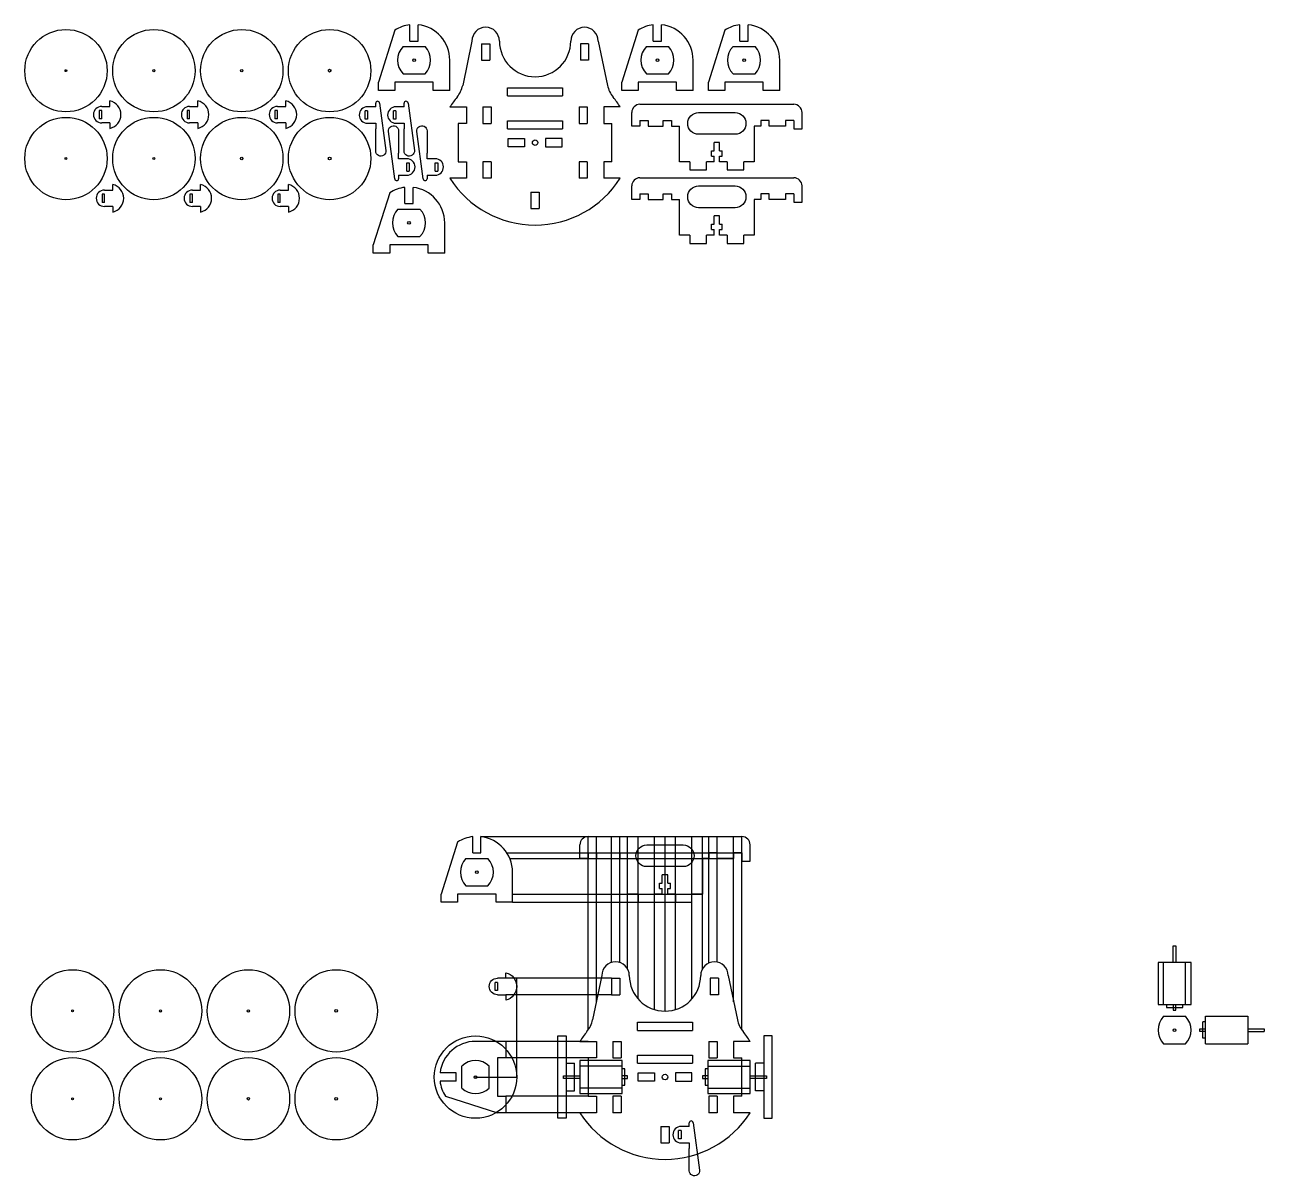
# Model space of a CAD drawing. Header units: millimetres. Extents: x 23 to 474, y 17 to 436.
import ezdxf

# ---------------------------------------------------------------- set-up
doc = ezdxf.new("R2010")
doc.units = ezdxf.units.MM
doc.layers.get('Defpoints').update_dxf_attribs({"color": 5})

# ---------------------------------------------------------------- blocks, each defined once
blk = doc.blocks.new('Motor Front')
for p, q in [((4.55, 12.09), (12.55, 12.09)), ((4.55, 2.09), (12.55, 2.09))]:
    blk.add_line(p, q)
blk.add_circle((8.55, 7.09), 0.5)
for centre, start, end in [((9.8, 7.09), 136.3972, 223.6028), ((7.3, 7.09), 316.3972, 43.6028)]:
    blk.add_arc(centre, 7.25, start, end)
blk = doc.blocks.new('Motor Side')
for p, q in [((18.79, 4.09), (18.79, 10.09)), ((19.79, 10.09), (18.79, 10.09)), ((19.79, 2.09), (19.79, 12.09)), ((19.79, 12.09), (35.19, 12.09)), ((35.19, 12.09), (35.19, 2.09)), ((17.79, 6.59), (17.79, 7.59)), ((17.79, 7.59), (19.79, 7.59)), ((19.79, 6.59), (17.79, 6.59)), ((35.19, 7.59), (41.19, 7.59)), ((35.19, 6.59), (41.19, 6.59)), ((41.19, 7.59), (41.19, 6.59)), ((19.79, 4.09), (18.79, 4.09)), ((19.79, 2.09), (35.19, 2.09))]:
    blk.add_line(p, q)
blk = doc.blocks.new('Motor Top')
for p, q in [((8.05, 31.74), (8.05, 37.74)), ((8.05, 37.74), (9.05, 37.74)), ((9.05, 37.74), (9.05, 31.74)), ((14.55, 31.74), (2.55, 31.74)), ((2.55, 31.74), (2.55, 16.34)), ((14.55, 16.34), (14.55, 31.74)), ((2.55, 16.34), (14.55, 16.34)), ((5.55, 16.34), (5.55, 15.34)), ((5.55, 15.34), (11.55, 15.34)), ((8.05, 16.34), (8.05, 14.34)), ((8.05, 14.34), (9.05, 14.34)), ((9.05, 14.34), (9.05, 16.34)), ((11.55, 15.34), (11.55, 16.34))]:
    blk.add_line(p, q)
at = {"layer": 'Defpoints'}
for p, q in [((4.55, 16.34), (4.55, 31.74)), ((12.55, 16.34), (12.55, 31.74))]:
    blk.add_line(p, q, dxfattribs=at)
blk = doc.blocks.new('Wheel')
for p, q in [((135.33, 136.6), (135.33, 106.6)), ((138.33, 136.6), (135.33, 136.6)), ((138.33, 106.6), (138.33, 136.6)), ((132.33, 116.6), (132.33, 126.6)), ((135.33, 126.6), (132.33, 126.6)), ((135.33, 116.6), (132.33, 116.6)), ((135.33, 106.6), (138.33, 106.6))]:
    blk.add_line(p, q)
blk = doc.blocks.new('Baseplate')
for p, q in [((76.33, 158.6), (72.97, 142.46)), ((122.33, 158.6), (125.69, 142.46)), ((79.83, 157.6), (79.83, 151.6)), ((79.83, 157.6), (82.83, 157.6)), ((82.83, 157.6), (82.83, 151.6)), ((118.83, 157.6), (115.83, 157.6)), ((115.83, 157.6), (115.83, 151.6)), ((118.83, 157.6), (118.83, 151.6)), ((79.83, 151.6), (82.83, 151.6)), ((118.83, 151.6), (115.83, 151.6)), ((89.33, 141.6), (109.33, 141.6)), ((89.33, 138.6), (89.33, 141.6)), ((109.33, 141.6), (109.33, 138.6)), ((89.33, 138.6), (109.33, 138.6)), ((68.33, 134.6), (74.33, 134.6)), ((74.33, 134.6), (74.33, 128.6)), ((80.33, 134.6), (80.33, 128.6)), ((80.33, 134.6), (83.33, 134.6)), ((83.33, 134.6), (83.33, 128.6)), ((115.33, 134.6), (115.33, 128.6)), ((115.33, 134.6), (118.33, 134.6)), ((118.33, 134.6), (118.33, 128.6)), ((130.33, 134.6), (124.33, 134.6)), ((124.33, 134.6), (124.33, 128.6)), ((71.33, 128.6), (71.33, 114.6)), ((74.33, 128.6), (71.33, 128.6)), ((80.33, 128.6), (83.33, 128.6)), ((89.33, 126.6), (89.33, 129.6)), ((89.33, 129.6), (109.33, 129.6)), ((89.33, 126.6), (109.33, 126.6)), ((109.33, 129.6), (109.33, 126.6)), ((115.33, 128.6), (118.33, 128.6)), ((124.33, 128.6), (127.33, 128.6)), ((127.33, 114.6), (127.33, 128.6)), ((89.53, 123.1), (95.53, 123.1)), ((89.53, 120.1), (89.53, 123.1)), ((95.53, 123.1), (95.53, 120.1)), ((109.13, 123.1), (103.13, 123.1)), ((103.13, 123.1), (103.13, 120.1)), ((109.13, 120.1), (109.13, 123.1)), ((95.53, 120.1), (89.53, 120.1)), ((103.13, 120.1), (109.13, 120.1)), ((71.33, 114.6), (74.33, 114.6)), ((74.33, 114.6), (74.33, 108.6)), ((83.33, 114.6), (80.33, 114.6)), ((80.33, 114.6), (80.33, 108.6)), ((83.33, 114.6), (83.33, 108.6)), ((118.33, 114.6), (115.33, 114.6)), ((115.33, 114.6), (115.33, 108.6)), ((118.33, 114.6), (118.33, 108.6)), ((127.33, 114.6), (124.33, 114.6)), ((124.33, 114.6), (124.33, 108.6)), ((74.33, 108.6), (68.33, 108.6)), ((83.33, 108.6), (80.33, 108.6)), ((118.33, 108.6), (115.33, 108.6)), ((130.33, 108.6), (124.33, 108.6)), ((97.83, 103.6), (100.83, 103.6)), ((97.83, 103.6), (97.83, 97.6)), ((100.83, 103.6), (100.83, 97.6)), ((97.83, 97.6), (100.83, 97.6))]:
    blk.add_line(p, q)
blk.add_circle((99.33, 121.6), 1)
for centre, radius, start, end in [((81.33, 158.6), 5, 0, 180), ((117.33, 158.6), 5, 0, 180), ((99.33, 158.6), 13, 180, 0), ((63.18, 144.5), 10, 320.6304, 348.2317), ((135.48, 144.5), 10, 191.7683, 219.3696), ((99.33, 114.83), 36.76, 140.6304, 147.4796), ((99.33, 114.83), 36.76, 32.5204, 39.3696), ((99.33, 128.36), 36.76, 212.5204, 327.4796)]:
    blk.add_arc(centre, radius, start, end)
blk = doc.blocks.new('Motor Mount Plate')
for p, q in [((41.33, 134.6), (30.33, 134.6)), ((41.33, 134.6), (41.33, 128.6)), ((41.33, 128.6), (38.33, 128.6)), ((38.33, 128.6), (38.33, 114.6)), ((23.33, 123.1), (17.42, 123.1)), ((23.33, 120.1), (23.33, 123.1)), ((23.33, 120.1), (17.42, 120.1)), ((19.37, 114.6), (38.33, 108.6)), ((38.33, 114.6), (41.33, 114.6)), ((41.33, 114.6), (41.33, 108.6)), ((41.33, 108.6), (38.33, 108.6))]:
    blk.add_line(p, q)
for start, end in [(90, 173.3742), (186.6258, 212.579)]:
    blk.add_arc((30.33, 121.6), 13, start, end)
at = {"rotation": 90}
blk.add_blockref('Motor Front', (37.42, 113.05), dxfattribs=at)
blk = doc.blocks.new('Nut Relief 2mm')
for p, q in [((135.33, 253.09), (135.33, 251.09)), ((138.33, 253.09), (135.33, 253.09)), ((140.33, 254.04), (138.33, 254.04)), ((138.33, 253.09), (138.33, 254.04)), ((140.33, 253.09), (140.33, 254.04)), ((142.33, 253.09), (140.33, 253.09)), ((138.33, 251.09), (135.33, 251.09)), ((138.33, 250.14), (138.33, 251.09)), ((140.33, 250.14), (138.33, 250.14)), ((142.33, 251.09), (140.33, 251.09)), ((140.33, 250.14), (140.33, 251.09))]:
    blk.add_line(p, q)
blk = doc.blocks.new('Motor Mount Support')
for p, q in [((71.33, 209.17), (127.33, 209.17)), ((68.33, 201.26), (68.33, 206.17)), ((71.33, 203.26), (74.33, 203.26)), ((71.33, 203.26), (71.33, 201.26)), ((74.33, 203.26), (74.33, 201.26)), ((79.83, 201.26), (79.83, 203.26)), ((79.83, 203.26), (82.83, 203.26)), ((82.83, 203.26), (82.83, 201.26)), ((92.69, 206.17), (105.97, 206.17)), ((118.33, 203.26), (115.33, 203.26)), ((115.33, 203.26), (115.33, 201.26)), ((118.33, 201.26), (118.33, 203.26)), ((127.33, 203.26), (124.33, 203.26)), ((124.33, 203.26), (124.33, 201.26)), ((127.33, 203.26), (127.33, 200.26)), ((130.33, 200.26), (130.33, 206.17)), ((71.33, 201.26), (68.33, 201.26)), ((74.33, 201.26), (79.83, 201.26)), ((82.83, 201.26), (85.73, 201.26)), ((85.73, 188.26), (85.73, 201.26)), ((115.33, 201.26), (112.93, 201.26)), ((112.93, 201.26), (112.93, 188.26)), ((124.33, 201.26), (118.33, 201.26)), ((127.33, 200.26), (130.33, 200.26)), ((105.97, 198.26), (92.69, 198.26)), ((89.53, 188.26), (85.73, 188.26)), ((89.53, 188.26), (89.53, 185.26)), ((89.53, 185.26), (95.53, 185.26)), ((95.53, 185.26), (95.53, 188.26)), ((98.33, 188.26), (95.53, 188.26)), ((103.13, 188.26), (100.33, 188.26)), ((103.13, 188.26), (103.13, 185.26)), ((103.13, 185.26), (109.13, 185.26)), ((109.13, 185.26), (109.13, 188.26)), ((112.93, 188.26), (109.13, 188.26))]:
    blk.add_line(p, q)
for centre, start, end in [((71.33, 206.17), 90, 180), ((127.33, 206.17), 0, 90)]:
    blk.add_arc(centre, 3, start, end)
at = {"extrusion": (0, 0, -1)}
for centre, start, end in [((-92.69, 202.21), 270, 90), ((-105.97, 202.21), 90, 270)]:
    blk.add_arc(centre, 3.96, start, end, dxfattribs=at)
at = {"rotation": 270}
blk.add_blockref('Nut Relief 2mm', (-152.76, 330.59), dxfattribs=at)
blk = doc.blocks.new('Skid')
for p, q in [((38.33, 157.6), (38.33, 159.6)), ((38.33, 157.6), (41.33, 157.6)), ((41.33, 156.1), (41.33, 153.1)), ((41.33, 156.1), (42.23, 156.1)), ((42.23, 153.1), (42.23, 156.1)), ((41.33, 151.6), (38.33, 151.6)), ((38.33, 151.6), (38.33, 149.6)), ((41.33, 153.1), (42.23, 153.1))]:
    blk.add_line(p, q)
for centre, radius, start, end in [((39.45, 154.6), 5.13, 102.6804, 257.3196), ((41.33, 154.6), 3, 270, 90)]:
    blk.add_arc(centre, radius, start, end)
blk = doc.blocks.new('Extended Skid')
for p, q in [((108.18, 103.6), (108.18, 104.89)), ((109.6, 104.98), (111.9, 87.71)), ((104.28, 99.1), (104.28, 102.1)), ((105.18, 102.1), (104.28, 102.1)), ((108.18, 103.6), (105.18, 103.6)), ((105.18, 102.1), (105.18, 99.1)), ((105.18, 99.1), (104.28, 99.1)), ((105.18, 97.6), (108.18, 97.6)), ((108.18, 97.6), (108.18, 95.6)), ((108.18, 87.47), (108.18, 95.6))]:
    blk.add_line(p, q)
for centre, radius, start, end in [((108.89, 104.89), 0.711, 7.5946, 180), ((105.18, 100.6), 3, 90, 270)]:
    blk.add_arc(centre, radius, start, end)
at = {"extrusion": (0, 0, -1)}
blk.add_arc((-110.05, 87.47), 1.87, 172.4054, 0, dxfattribs=at)

msp = doc.modelspace()

# ---------------------------------------------------------------- linework, layer by layer
for centre, radius in [((37.76, 419.36), 15), ((69.76, 419.36), 15), ((101.76, 419.36), 15), ((133.76, 419.36), 15), ((37.76, 419.36), 0.35), ((69.76, 419.36), 0.4), ((101.76, 419.36), 0.45), ((133.76, 419.36), 0.5), ((37.76, 387.36), 15), ((69.76, 387.36), 15), ((101.76, 387.36), 15), ((133.76, 387.36), 15), ((37.76, 387.36), 0.35), ((69.76, 387.36), 0.4), ((101.76, 387.36), 0.45), ((133.76, 387.36), 0.5), ((40.18, 76.91), 15), ((72.18, 76.91), 15), ((104.18, 76.91), 15), ((136.18, 76.91), 15), ((40.18, 76.91), 0.35), ((72.18, 76.91), 0.4), ((104.18, 76.91), 0.45), ((136.18, 76.91), 0.5), ((40.18, 44.91), 15), ((72.18, 44.91), 15), ((104.18, 44.91), 15), ((136.18, 44.91), 15), ((40.18, 44.91), 0.35), ((72.18, 44.91), 0.4), ((104.18, 44.91), 0.45), ((136.18, 44.91), 0.5)]:
    msp.add_circle(centre, radius)
at = {"layer": 'Defpoints'}
for p, q in [((188.87, 140.39), (283.87, 140.39)), ((227.87, 69.92), (227.87, 140.39)), ((230.87, 80.22), (230.87, 140.39)), ((236.37, 94.59), (236.37, 140.39)), ((239.37, 94.59), (239.37, 140.39)), ((242.27, 92.19), (242.27, 140.39)), ((246.07, 81.27), (246.07, 140.39)), ((252.07, 77.38), (252.07, 140.39)), ((255.87, 76.82), (255.87, 140.39)), ((259.67, 77.38), (259.67, 140.39)), ((265.67, 81.27), (265.67, 140.39)), ((269.47, 92.19), (269.47, 140.39)), ((271.87, 94.4), (271.87, 140.39)), ((274.87, 94.72), (274.87, 140.39)), ((280.87, 80.22), (280.87, 140.39)), ((283.87, 69.92), (283.87, 140.39)), ((198.32, 134.47), (283.87, 134.47)), ((199.37, 132.47), (280.87, 132.47)), ((200.37, 119.47), (269.47, 119.47)), ((200.37, 116.47), (265.67, 116.47)), ((236.37, 88.82), (197.87, 88.82)), ((201.87, 52.82), (201.87, 88.82)), ((236.37, 82.82), (197.87, 82.82)), ((227.87, 65.82), (197.87, 65.82)), ((227.87, 59.82), (197.87, 59.82)), ((186.87, 52.82), (201.87, 52.82)), ((227.87, 45.82), (197.87, 45.82)), ((227.87, 39.82), (197.87, 39.82))]:
    msp.add_line(p, q, dxfattribs=at)
msp.add_circle((186.87, 52.82), 15, dxfattribs=at)

# ---------------------------------------------------------------- block references
for name, p, rotation in [('Motor Mount Plate', (42.91, 453.49), 270), ('Motor Mount Plate', (131.51, 453.49), 270), ('Motor Mount Plate', (163.05, 453.49), 270), ('Skid', (92.09, 557.96), 180), ('Skid', (124.09, 557.96), 180), ('Skid', (156.09, 557.96), 180), ('Extended Skid', (267.04, 484.9), 180), ('Extended Skid', (277.39, 484.9), 180), ('Skid', (93.11, 527.49), 180), ('Skid', (125.11, 527.49), 180), ('Skid', (157.11, 527.49), 180), ('Motor Mount Plate', (41.05, 394.28), 270), ('Motor Mount Plate', (65.77, 157.8), 270), ('Motor Top', (256.61, 44.27), 90), ('Motor Top', (255.13, 61.36), 270)]:
    msp.add_blockref(name, p, dxfattribs=dict(rotation=rotation))
for name, p in [('Baseplate', (109.24, 271.55)), ('Extended Skid', (42.36, 302.6)), ('Extended Skid', (52.7, 302.6)), ('Motor Mount Support', (175.43, 197.93)), ('Motor Mount Support', (175.43, 171.2)), ('Motor Mount Support', (156.54, -68.78)), ('Motor Top', (432.86, 62.85)), ('Baseplate', (156.54, -68.78)), ('Motor Front', (432.86, 62.85)), ('Motor Side', (432.86, 62.85)), ('Wheel', (156.54, -68.78)), ('Motor Mount Plate', (156.54, -68.78)), ('Extended Skid', (156.54, -68.78))]:
    msp.add_blockref(name, p)
at = {"xscale": -1}
for name, p in [('Skid', (236.2, -68.78)), ('Wheel', (355.2, -68.78))]:
    msp.add_blockref(name, p, dxfattribs=at)

doc.saveas('drawing.dxf')
